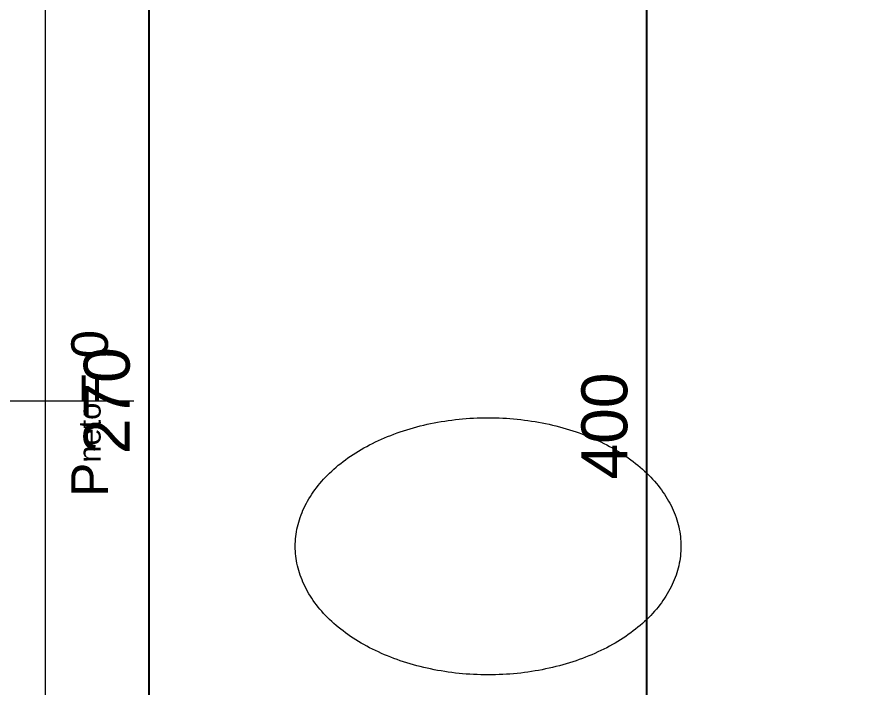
# Model space of a CAD drawing. Header units: centimetres. Extents: x 86156 to 91557, y -55119 to -48172.
# Drawn here: x 87078.3 to 87310.5, y -51883.7 to -51701 of the extents above; entities that cross this region are included whole.
import ezdxf

# ---------------------------------------------------------------- set-up
doc = ezdxf.new("R2010")
doc.units = ezdxf.units.CM
doc.header["$LTSCALE"] = 50
doc.header["$MEASUREMENT"] = 0
doc.layers.get('0').update_dxf_attribs({"color": 8})
for name, color, linetype, lineweight in [('BETON HACHURE', 253, 'Continuous', 13), ('mobilimi', 8, 'Continuous', 9), ('WINDOWS', 21, 'Continuous', 5)]:
    doc.layers.add(name, color=color, linetype=linetype, lineweight=lineweight)
doc.layers.add('COTE 50ème', color=1, linetype='Continuous')
doc.styles.add('GENERATED_STYLE_1', font='arial.ttf')
doc.styles.add('RS_TXT_50', font='arial.ttf', dxfattribs={"height": 12.5})
doc.dimstyles.new('RS_50CM_LINEAIRE', dxfattribs={"dimscale": 5, "dimtxt": 12.5, "dimasz": 1.5, "dimexe": 1, "dimexo": 2.5, "dimgap": 1, "dimtad": 1, "dimdec": 1, "dimrnd": 0.5, "dimdsep": 46, "dimtxsty": 'RS_TXT_50', "dimblk1": 'ARCHTICK', "dimblk2": 'ARCHTICK', "dimsah": 1, "dimcen": 2.5, "dimdle": 1, "dimclrt": 4, "dimadec": 0, "dimazin": 2, "dimtfac": 1, "dimtdec": 1, "dimtix": 1, "dimtmove": 2, "dimatfit": 3, "dimfxl": 1, "dimtolj": 1, "dimtzin": 0, "dimarcsym": 0})

# ---------------------------------------------------------------- blocks, each defined once
blk = doc.blocks.new('DRITARE POS 1')
at = {"layer": 'WINDOWS', "color": 165}
blk.add_line((-61.99, -135), (34.01, -135), dxfattribs=at)
blk.add_lwpolyline([(0, 0), (0, -270), (10, -270), (10, 0)], close=True, dxfattribs=at)
at = {"layer": 'WINDOWS', "color": 165, "insert": (27.15, -161.16), "char_height": 10, "attachment_point": 7, "rotation": 90, "style": 'GENERATED_STYLE_1'}
blk.add_mtext('\\A1;\\pt0;P{\\H0.6x;neto}= 0', dxfattribs=at)
blk = doc.blocks.new('_ArchTick')
at = {"color": 0, "linetype": 'ByBlock', "const_width": 0.15}
blk.add_lwpolyline([(-0.5, -0.5), (0.5, 0.5)], dxfattribs=at)
blk = doc.blocks.new('*D1138')
at = {"layer": 'COTE 50ème', "color": 0, "lineweight": -2, "ltscale": 0.5, "transparency": 16777216}
for p, q in [((87114.18, -51665.49), (87114.18, -51945.49)), ((87096.25, -51670.49), (87119.18, -51670.49)), ((87096.25, -51940.49), (87119.18, -51940.49))]:
    blk.add_line(p, q, dxfattribs=at)
at = {"layer": 'Defpoints', "color": 0, "ltscale": 0.5, "transparency": 16777216}
for p in [(87083.75, -51670.49), (87083.75, -51940.49), (87114.18, -51940.49)]:
    blk.add_point(p, dxfattribs=at)
at = {"layer": 'COTE 50ème', "color": 0, "lineweight": -2, "ltscale": 0.5, "transparency": 16777216, "xscale": 7.5, "yscale": 7.5, "zscale": 7.5}
for p, rotation in [((87114.18, -51670.49), 90), ((87114.18, -51940.49), 270)]:
    blk.add_blockref('_ArchTick', p, dxfattribs=dict(at, rotation=rotation))
at = {"layer": 'COTE 50ème', "color": 4, "lineweight": 5, "ltscale": 0.5, "transparency": 16777216, "insert": (87102.8, -51805.49), "char_height": 12.5, "attachment_point": 5, "rotation": 90, "style": 'RS_TXT_50'}
blk.add_mtext('\\A1;270', dxfattribs=at)
blk = doc.blocks.new('*D1353')
at = {"layer": 'COTE 50ème', "color": 0, "lineweight": -2, "ltscale": 0.5, "transparency": 16777216}
for p, q in [((87249.66, -51607.37), (87249.66, -52017.37)), ((87288.37, -51612.37), (87244.66, -51612.37)), ((87306.25, -52012.37), (87244.66, -52012.37))]:
    blk.add_line(p, q, dxfattribs=at)
at = {"layer": 'Defpoints', "color": 0, "ltscale": 0.5, "transparency": 16777216}
for p in [(87300.87, -51612.37), (87249.66, -52012.37), (87318.75, -52012.37)]:
    blk.add_point(p, dxfattribs=at)
at = {"layer": 'COTE 50ème', "color": 0, "lineweight": -2, "ltscale": 0.5, "transparency": 16777216, "xscale": 7.5, "yscale": 7.5, "zscale": 7.5}
for p, rotation in [((87249.66, -51612.37), 90), ((87249.66, -52012.37), 270)]:
    blk.add_blockref('_ArchTick', p, dxfattribs=dict(at, rotation=rotation))
at = {"layer": 'COTE 50ème', "color": 4, "lineweight": 5, "ltscale": 0.5, "transparency": 16777216, "insert": (87238.28, -51812.37), "char_height": 12.5, "attachment_point": 5, "rotation": 90, "style": 'RS_TXT_50'}
blk.add_mtext('\\A1;400', dxfattribs=at)

msp = doc.modelspace()

# ---------------------------------------------------------------- hatches: boundary and pattern name
at = {"layer": 'BETON HACHURE', "ltscale": 0.5, "transparency": 33554559}
h = msp.add_hatch(color=256, dxfattribs=at)
h.dxf.hatch_style = 1
h.paths.add_polyline_path([(89857.95, -49968.55), (89601.54, -49712.14), (89017.58, -49863.16), (88999.75, -49863.16), (88314.75, -49713.17), (88293.27, -49713.16), (87031.8, -49846.89), (86857.57, -50021.45), (86757.23, -51272.48), (86839.4, -52045.38), (86669.47, -52571.17), (86746.67, -53900.72), (86983.5, -54130.12), (88279.55, -54131.55), (88279.55, -54261.56), (89504.55, -54261.56), (89504.55, -54401.56), (90492.95, -54401.56), (90492.95, -51921.06), (89857.95, -51772.6)])
h.paths.add_polyline_path([(89837.95, -51788.46), (90472.95, -51936.92), (90472.95, -54381.56), (89524.55, -54381.56), (89524.55, -54241.56), (88299.55, -54241.56), (88299.55, -54111.57), (86991.6, -54110.13), (86766.18, -53891.78), (86689.65, -52573.76), (86859.73, -52047.49), (86777.31, -51272.22), (86876.91, -50030.38), (87040.95, -49866.03), (88294.32, -49733.16), (88312.58, -49733.17), (88997.58, -49883.16), (89020.13, -49883.16), (89595.48, -49734.36), (89837.95, -49976.84)], flags=16)
at = {"layer": 'WINDOWS'}
h = msp.add_hatch(color=140, dxfattribs=at)
h.dxf.hatch_style = 1
h.paths.add_polyline_path([(89018.83, -49872.96), (88998.69, -49872.96), (88313.69, -49722.97), (88293.78, -49722.96), (87036.29, -49856.27), (86867.05, -50025.82), (86767.07, -51272.35), (86849.36, -52046.42), (86679.36, -52572.44), (86756.23, -53896.34), (86987.47, -54120.32), (88289.35, -54121.76), (88289.35, -54251.76), (89514.35, -54251.76), (89514.35, -54391.76), (90483.15, -54391.76), (90483.15, -51928.83), (89848.15, -51780.37), (89848.15, -49972.61), (89598.57, -49723.03)])
h.paths.add_polyline_path([(89597.96, -49725.25), (89846.15, -49973.44), (89846.15, -51781.96), (90481.15, -51930.42), (90481.15, -54389.76), (89516.35, -54389.76), (89516.35, -54249.76), (88291.35, -54249.76), (88291.35, -54119.77), (86988.28, -54118.32), (86758.18, -53895.45), (86681.38, -52572.7), (86851.4, -52046.63), (86769.08, -51272.33), (86868.98, -50026.72), (87037.2, -49858.18), (88293.89, -49724.96), (88313.47, -49724.97), (88998.47, -49874.96), (89019.08, -49874.96)], flags=16)

# ---------------------------------------------------------------- linework, layer by layer
at = {"layer": 'mobilimi'}
msp.add_polyline3d([(87259.05, -51845.11, 0), (87259.04, -51845.77, 0), (87259.02, -51846.43, 0), (87258.97, -51847.09, 0), (87258.9, -51847.75, 0), (87258.82, -51848.41, 0), (87258.72, -51849.07, 0), (87258.59, -51849.73, 0), (87258.45, -51850.39, 0), (87258.29, -51851.04, 0), (87258.12, -51851.69, 0), (87257.92, -51852.34, 0), (87257.71, -51852.99, 0), (87257.47, -51853.63, 0), (87257.22, -51854.27, 0), (87256.95, -51854.91, 0), (87256.67, -51855.54, 0), (87256.36, -51856.17, 0), (87256.04, -51856.8, 0), (87255.7, -51857.42, 0), (87255.34, -51858.04, 0), (87254.96, -51858.65, 0), (87254.57, -51859.26, 0), (87254.16, -51859.86, 0), (87253.73, -51860.46, 0), (87253.29, -51861.06, 0), (87252.83, -51861.64, 0), (87252.35, -51862.22, 0), (87251.85, -51862.8, 0), (87251.34, -51863.37, 0), (87250.82, -51863.93, 0), (87250.27, -51864.48, 0), (87249.72, -51865.03, 0), (87249.14, -51865.57, 0), (87248.55, -51866.11, 0), (87247.95, -51866.63, 0), (87247.33, -51867.15, 0), (87246.7, -51867.66, 0), (87246.05, -51868.16, 0), (87245.39, -51868.66, 0), (87244.72, -51869.14, 0), (87244.03, -51869.62, 0), (87243.32, -51870.09, 0), (87242.61, -51870.55, 0), (87241.88, -51871, 0), (87241.14, -51871.44, 0), (87240.38, -51871.87, 0), (87239.62, -51872.29, 0), (87238.84, -51872.71, 0), (87238.05, -51873.11, 0), (87237.25, -51873.5, 0), (87236.44, -51873.88, 0), (87235.62, -51874.25, 0), (87234.79, -51874.62, 0), (87233.94, -51874.97, 0), (87233.09, -51875.31, 0), (87232.23, -51875.64, 0), (87231.36, -51875.95, 0), (87230.48, -51876.26, 0), (87229.59, -51876.56, 0), (87228.69, -51876.84, 0), (87227.79, -51877.12, 0), (87226.87, -51877.38, 0), (87225.95, -51877.63, 0), (87225.03, -51877.87, 0), (87224.09, -51878.1, 0), (87223.15, -51878.31, 0), (87222.21, -51878.51, 0), (87221.26, -51878.71, 0), (87220.3, -51878.89, 0), (87219.34, -51879.05, 0), (87218.37, -51879.21, 0), (87217.4, -51879.35, 0), (87216.43, -51879.48, 0), (87215.45, -51879.6, 0), (87214.47, -51879.71, 0), (87213.49, -51879.8, 0), (87212.5, -51879.88, 0), (87211.51, -51879.95, 0), (87210.52, -51880.01, 0), (87209.53, -51880.05, 0), (87208.54, -51880.08, 0), (87207.55, -51880.1, 0), (87206.55, -51880.11, 0), (87205.56, -51880.1, 0), (87204.57, -51880.08, 0), (87203.57, -51880.05, 0), (87202.58, -51880.01, 0), (87201.59, -51879.95, 0), (87200.6, -51879.88, 0), (87199.62, -51879.8, 0), (87198.64, -51879.71, 0), (87197.65, -51879.6, 0), (87196.68, -51879.48, 0), (87195.7, -51879.35, 0), (87194.73, -51879.21, 0), (87193.77, -51879.05, 0), (87192.81, -51878.89, 0), (87191.85, -51878.71, 0), (87190.9, -51878.51, 0), (87189.95, -51878.31, 0), (87189.01, -51878.1, 0), (87188.08, -51877.87, 0), (87187.15, -51877.63, 0), (87186.23, -51877.38, 0), (87185.32, -51877.12, 0), (87184.42, -51876.84, 0), (87183.52, -51876.56, 0), (87182.63, -51876.26, 0), (87181.75, -51875.95, 0), (87180.88, -51875.64, 0), (87180.02, -51875.31, 0), (87179.16, -51874.97, 0), (87178.32, -51874.62, 0), (87177.49, -51874.25, 0), (87176.67, -51873.88, 0), (87175.86, -51873.5, 0), (87175.06, -51873.11, 0), (87174.27, -51872.71, 0), (87173.49, -51872.29, 0), (87172.72, -51871.87, 0), (87171.97, -51871.44, 0), (87171.23, -51871, 0), (87170.5, -51870.55, 0), (87169.78, -51870.09, 0), (87169.08, -51869.62, 0), (87168.39, -51869.14, 0), (87167.72, -51868.66, 0), (87167.05, -51868.16, 0), (87166.41, -51867.66, 0), (87165.77, -51867.15, 0), (87165.16, -51866.63, 0), (87164.55, -51866.11, 0), (87163.96, -51865.57, 0), (87163.39, -51865.03, 0), (87162.83, -51864.48, 0), (87162.29, -51863.93, 0), (87161.76, -51863.37, 0), (87161.25, -51862.8, 0), (87160.76, -51862.22, 0), (87160.28, -51861.64, 0), (87159.82, -51861.06, 0), (87159.38, -51860.46, 0), (87158.95, -51859.86, 0), (87158.54, -51859.26, 0), (87158.15, -51858.65, 0), (87157.77, -51858.04, 0), (87157.41, -51857.42, 0), (87157.07, -51856.8, 0), (87156.75, -51856.17, 0), (87156.44, -51855.54, 0), (87156.15, -51854.91, 0), (87155.89, -51854.27, 0), (87155.63, -51853.63, 0), (87155.4, -51852.99, 0), (87155.19, -51852.34, 0), (87154.99, -51851.69, 0), (87154.81, -51851.04, 0), (87154.65, -51850.39, 0), (87154.51, -51849.73, 0), (87154.39, -51849.07, 0), (87154.29, -51848.41, 0), (87154.2, -51847.75, 0), (87154.14, -51847.09, 0), (87154.09, -51846.43, 0), (87154.06, -51845.77, 0), (87154.05, -51845.11, 0), (87154.06, -51844.44, 0), (87154.09, -51843.78, 0), (87154.14, -51843.12, 0), (87154.2, -51842.46, 0), (87154.29, -51841.8, 0), (87154.39, -51841.14, 0), (87154.51, -51840.48, 0), (87154.65, -51839.83, 0), (87154.81, -51839.17, 0), (87154.99, -51838.52, 0), (87155.19, -51837.87, 0), (87155.4, -51837.23, 0), (87155.63, -51836.58, 0), (87155.89, -51835.94, 0), (87156.15, -51835.3, 0), (87156.44, -51834.67, 0), (87156.75, -51834.04, 0), (87157.07, -51833.41, 0), (87157.41, -51832.79, 0), (87157.77, -51832.17, 0), (87158.15, -51831.56, 0), (87158.54, -51830.95, 0), (87158.95, -51830.35, 0), (87159.38, -51829.75, 0), (87159.82, -51829.16, 0), (87160.28, -51828.57, 0), (87160.76, -51827.99, 0), (87161.25, -51827.42, 0), (87161.76, -51826.85, 0), (87162.29, -51826.29, 0), (87162.83, -51825.73, 0), (87163.39, -51825.18, 0), (87163.96, -51824.64, 0), (87164.55, -51824.11, 0), (87165.16, -51823.58, 0), (87165.77, -51823.06, 0), (87166.41, -51822.55, 0), (87167.05, -51822.05, 0), (87167.72, -51821.56, 0), (87168.39, -51821.07, 0), (87169.08, -51820.59, 0), (87169.78, -51820.12, 0), (87170.5, -51819.67, 0), (87171.23, -51819.21, 0), (87171.97, -51818.77, 0), (87172.72, -51818.34, 0), (87173.49, -51817.92, 0), (87174.27, -51817.51, 0), (87175.06, -51817.11, 0), (87175.86, -51816.71, 0), (87176.67, -51816.33, 0), (87177.49, -51815.96, 0), (87178.32, -51815.6, 0), (87179.16, -51815.25, 0), (87180.02, -51814.91, 0), (87180.88, -51814.58, 0), (87181.75, -51814.26, 0), (87182.63, -51813.95, 0), (87183.52, -51813.66, 0), (87184.42, -51813.37, 0), (87185.32, -51813.1, 0), (87186.23, -51812.83, 0), (87187.15, -51812.58, 0), (87188.08, -51812.34, 0), (87189.01, -51812.12, 0), (87189.95, -51811.9, 0), (87190.9, -51811.7, 0), (87191.85, -51811.51, 0), (87192.81, -51811.33, 0), (87193.77, -51811.16, 0), (87194.73, -51811.01, 0), (87195.7, -51810.86, 0), (87196.68, -51810.73, 0), (87197.65, -51810.61, 0), (87198.64, -51810.51, 0), (87199.62, -51810.41, 0), (87200.6, -51810.33, 0), (87201.59, -51810.26, 0), (87202.58, -51810.21, 0), (87203.57, -51810.16, 0), (87204.57, -51810.13, 0), (87205.56, -51810.11, 0), (87206.55, -51810.11, 0), (87207.55, -51810.11, 0), (87208.54, -51810.13, 0), (87209.53, -51810.16, 0), (87210.52, -51810.21, 0), (87211.51, -51810.26, 0), (87212.5, -51810.33, 0), (87213.49, -51810.41, 0), (87214.47, -51810.51, 0), (87215.45, -51810.61, 0), (87216.43, -51810.73, 0), (87217.4, -51810.86, 0), (87218.37, -51811.01, 0), (87219.34, -51811.16, 0), (87220.3, -51811.33, 0), (87221.26, -51811.51, 0), (87222.21, -51811.7, 0), (87223.15, -51811.9, 0), (87224.09, -51812.12, 0), (87225.03, -51812.34, 0), (87225.95, -51812.58, 0), (87226.87, -51812.83, 0), (87227.79, -51813.1, 0), (87228.69, -51813.37, 0), (87229.59, -51813.66, 0), (87230.48, -51813.95, 0), (87231.36, -51814.26, 0), (87232.23, -51814.58, 0), (87233.09, -51814.91, 0), (87233.94, -51815.25, 0), (87234.79, -51815.6, 0), (87235.62, -51815.96, 0), (87236.44, -51816.33, 0), (87237.25, -51816.71, 0), (87238.05, -51817.11, 0), (87238.84, -51817.51, 0), (87239.62, -51817.92, 0), (87240.38, -51818.34, 0), (87241.14, -51818.77, 0), (87241.88, -51819.21, 0), (87242.61, -51819.67, 0), (87243.32, -51820.12, 0), (87244.03, -51820.59, 0), (87244.72, -51821.07, 0), (87245.39, -51821.56, 0), (87246.05, -51822.05, 0), (87246.7, -51822.55, 0), (87247.33, -51823.06, 0), (87247.95, -51823.58, 0), (87248.55, -51824.11, 0), (87249.14, -51824.64, 0), (87249.72, -51825.18, 0), (87250.27, -51825.73, 0), (87250.82, -51826.29, 0), (87251.34, -51826.85, 0), (87251.85, -51827.42, 0), (87252.35, -51827.99, 0), (87252.83, -51828.57, 0), (87253.29, -51829.16, 0), (87253.73, -51829.75, 0), (87254.16, -51830.35, 0), (87254.57, -51830.95, 0), (87254.96, -51831.56, 0), (87255.34, -51832.17, 0), (87255.7, -51832.79, 0), (87256.04, -51833.41, 0), (87256.36, -51834.04, 0), (87256.67, -51834.67, 0), (87256.95, -51835.3, 0), (87257.22, -51835.94, 0), (87257.47, -51836.58, 0), (87257.71, -51837.23, 0), (87257.92, -51837.87, 0), (87258.12, -51838.52, 0), (87258.29, -51839.17, 0), (87258.45, -51839.83, 0), (87258.59, -51840.48, 0), (87258.72, -51841.14, 0), (87258.82, -51841.8, 0), (87258.9, -51842.46, 0), (87258.97, -51843.12, 0), (87259.02, -51843.78, 0), (87259.04, -51844.44, 0), (87259.05, -51845.11, 0)], dxfattribs=at)

# ---------------------------------------------------------------- block references
at = {"lineweight": 5}
msp.add_blockref('DRITARE POS 1', (87076.05, -51670.49), dxfattribs=at)

# ---------------------------------------------------------------- dimensions: what is measured, and where the dimension line sits
at = {"layer": 'COTE 50ème', "lineweight": 5, "ltscale": 0.5}
for base, p1, p2, picture, middle in [((87249.66, -52012.37), (87300.87, -51612.37), (87318.75, -52012.37), '*D1353', (87238.28, -51812.37)), ((87114.18, -51940.49), (87083.75, -51670.49), (87083.75, -51940.49), '*D1138', (87102.8, -51805.49))]:
    dim = msp.add_linear_dim(base=base, p1=p1, p2=p2, angle=270, dimstyle='RS_50CM_LINEAIRE', dxfattribs=at)
    dim.commit()
    dim.dimension.update_dxf_attribs({"geometry": picture, "text_midpoint": middle})

doc.saveas('drawing.dxf')
